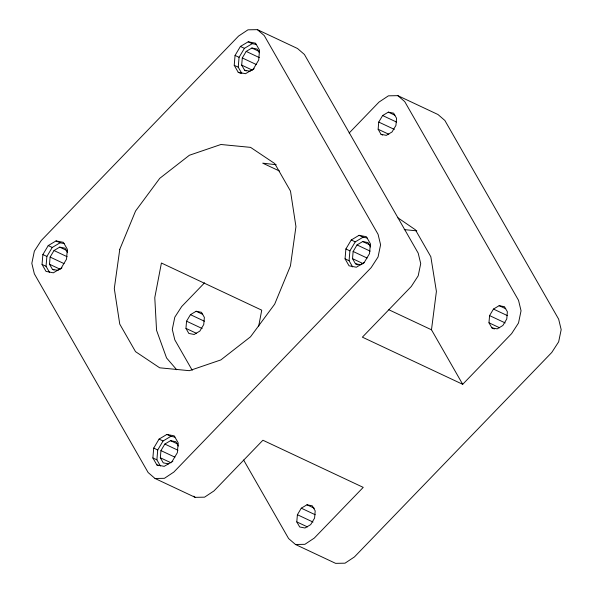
<?xml version="1.0" encoding="UTF-8"?>
<svg xmlns="http://www.w3.org/2000/svg" width="593" height="593" viewBox="0 0 593 593"><rect width="100%" height="100%" fill="white"/><g stroke="black" fill="none" stroke-linecap="round" stroke-linejoin="round"><path stroke-width="0.89" d="M42.036 264.426L42.874 254.56L48.233 245.576L56.053 240.906L63.362 242.329L67.357 249.305L66.512 259.171L61.161 268.155L53.34 272.824L46.032 271.401L42.036 264.426L46.046 266.309L49.604 272.513M46.046 266.309L46.891 256.443L52.243 247.459L60.071 242.789L64.126 243.582M54.052 270.097L52.406 269.318L49.501 264.248L50.116 257.065L54.007 250.542L59.693 247.14L65.008 248.178L67.498 252.529M158.472 465.683L156.863 464.927L152.875 457.959L153.713 448.086L159.065 439.102L166.885 434.432L174.201 435.862L178.189 442.83L177.351 452.704L172 461.68M160.436 466.039L156.886 459.834L157.723 449.976L163.075 440.992L170.903 436.322L174.965 437.108M168.56 463.889L163.245 462.851L160.34 457.774L160.948 450.598L164.839 444.068L170.532 440.673L175.847 441.711L178.337 446.062M185.95 328.374L186.558 321.191L190.449 314.661L196.142 311.266L201.457 312.303L204.363 317.374L203.747 324.549L199.856 331.079L194.17 334.474L188.848 333.444L185.95 328.374L196.617 333.385M234.22 65.304L235.058 55.431L240.41 46.454L248.237 41.784L255.546 43.207L259.541 50.175L258.696 60.049L253.344 69.033L245.524 73.702L238.208 72.272L234.22 65.304L238.23 67.179L241.788 73.391M238.23 67.179L239.068 57.321L244.427 48.337L252.255 43.667L256.309 44.46M246.236 70.967L244.59 70.196L241.685 65.119L242.3 57.944L246.191 51.413L251.877 48.018L257.192 49.056L259.267 52.681M296.782 521.899L297.397 514.724L301.288 508.186L306.974 504.791L312.296 505.829L315.194 510.899L314.586 518.082L310.695 524.612L305.002 528.007L299.687 526.969L296.782 521.899L307.456 526.91M345.052 258.83L345.897 248.964L351.249 239.98L359.069 235.31L366.378 236.733L370.373 243.708L369.535 253.582L364.176 262.558L356.356 267.228L349.047 265.805L345.052 258.83L349.069 260.712L352.62 266.917M349.069 260.712L349.907 250.854L355.259 241.87L363.086 237.193L367.141 237.986M357.89 264.886L355.429 263.729L352.524 258.652L353.131 251.476L357.023 244.946L362.708 241.551L368.023 242.581L370.521 246.94M378.134 129.244L378.742 122.069L382.633 115.539L388.326 112.144L393.641 113.174L396.547 118.244L395.931 125.427L392.04 131.957L386.354 135.352L381.032 134.314L378.134 129.244L388.8 134.263M488.966 322.777L489.581 315.595L493.472 309.064L499.158 305.669L504.473 306.707L507.378 311.777L506.77 318.952L502.879 325.49L497.186 328.885L491.871 327.847L488.966 322.777L499.64 327.788M349.158 133.017L379.023 102.078L388.43 95.829L397.844 95.658L404.73 101.603L518.527 300.303L521.047 310.776L518.519 322.977L511.626 333.622L462.703 384.316L431.482 329.79L436.404 291.422L430.829 256.732L415.396 229.787L397.955 217.839M258.681 326.143L261.743 310.169L161.415 263.018L154.78 297.627L156.552 330.301L166.566 357.972L176.729 369.75M204.57 282.824L181.703 306.522L174.809 317.166L172.281 329.367L174.802 339.841L192.236 370.291M254.175 68.684L249.905 71.234L244.59 70.196M61.991 267.814L57.721 270.356L52.406 269.318M364.295 262.64L360.744 264.76L355.429 263.729M172.822 461.339L164.172 466.35L156.863 464.927M462.703 384.316L362.375 337.165L411.297 286.478L418.191 275.834L420.719 263.633L418.198 253.159L304.402 54.46L297.516 48.507L257.384 29.65L247.978 29.82L238.564 36.069L41.243 240.521L34.35 251.165L31.822 263.359L34.342 273.833L148.139 472.539L155.025 478.484L195.156 497.342L204.57 497.164L213.977 490.922L262.899 440.236L363.227 487.379L314.305 538.066L304.898 544.315L295.484 544.493L288.598 538.54L243.627 460.027M155.025 478.484L164.431 478.314L173.845 472.065L371.166 267.621L378.06 256.969L380.587 244.776L378.067 234.302L264.27 35.595L257.384 29.65M404.218 229.617L416.797 230.84M276.234 164.743L262.721 163.157L279.444 171.014M248.237 41.784L252.255 43.667M359.069 235.31L363.086 237.193M56.053 240.906L60.071 242.789M166.885 434.432L170.903 436.322M152.875 457.959L156.886 459.834M397.844 95.658L437.975 114.516L444.861 120.461L558.658 319.167L561.178 329.641L558.65 341.835L551.757 352.479L354.436 556.931L345.022 563.18L335.616 563.35L295.484 544.493M251.877 48.018L258.444 51.109M388.326 112.144L394.894 115.227M240.41 46.454L244.427 48.337M246.191 51.413L259.326 57.588M382.633 115.539L396.591 122.091M242.3 57.944L256.25 64.504M378.742 122.069L394.338 129.4M235.058 55.431L239.068 57.321M241.685 65.119L252.359 70.137M381.032 134.314L382.678 135.085M238.208 72.272L240.625 73.406M362.708 241.551L370.099 245.02M499.158 305.669L505.725 308.753M351.249 239.98L355.259 241.87M357.023 244.946L370.158 251.121M493.472 309.064L507.423 315.624M353.131 251.476L367.089 258.037M489.581 315.595L505.177 322.926M345.897 248.964L349.907 250.854M352.524 258.652L363.19 263.67M491.871 327.847L494.332 329.004M388.838 309.754L431.482 329.79M59.693 247.14L67.083 250.617M196.142 311.266L202.71 314.349M48.233 245.576L52.243 247.459M54.007 250.542L67.142 256.71M190.449 314.661L204.407 321.221M186.558 321.191L202.154 328.522M50.116 257.065L64.066 263.626M42.874 254.56L46.891 256.443M49.501 264.248L60.175 269.259M170.532 440.673L177.915 444.142M306.974 504.791L314.364 508.268M159.065 439.102L163.075 440.992M164.839 444.068L177.974 450.243M301.288 508.186L315.246 514.746M160.948 450.598L174.905 457.159M297.397 514.724L312.993 522.048M153.713 448.086L157.723 449.976M160.34 457.774L171.006 462.792M193.778 496.156L195.156 497.342M119.786 249.29L114.293 288.569L119.756 324.112L135.515 351.634L159.673 367.808L189.315 370.684L220.855 359.921L250.498 336.824L274.67 304.165L290.451 265.894L295.951 226.608L290.488 191.065L274.722 163.542L250.565 147.368L220.93 144.492L189.382 155.255L159.739 178.352L135.567 211.012L119.786 249.29"/></g></svg>
